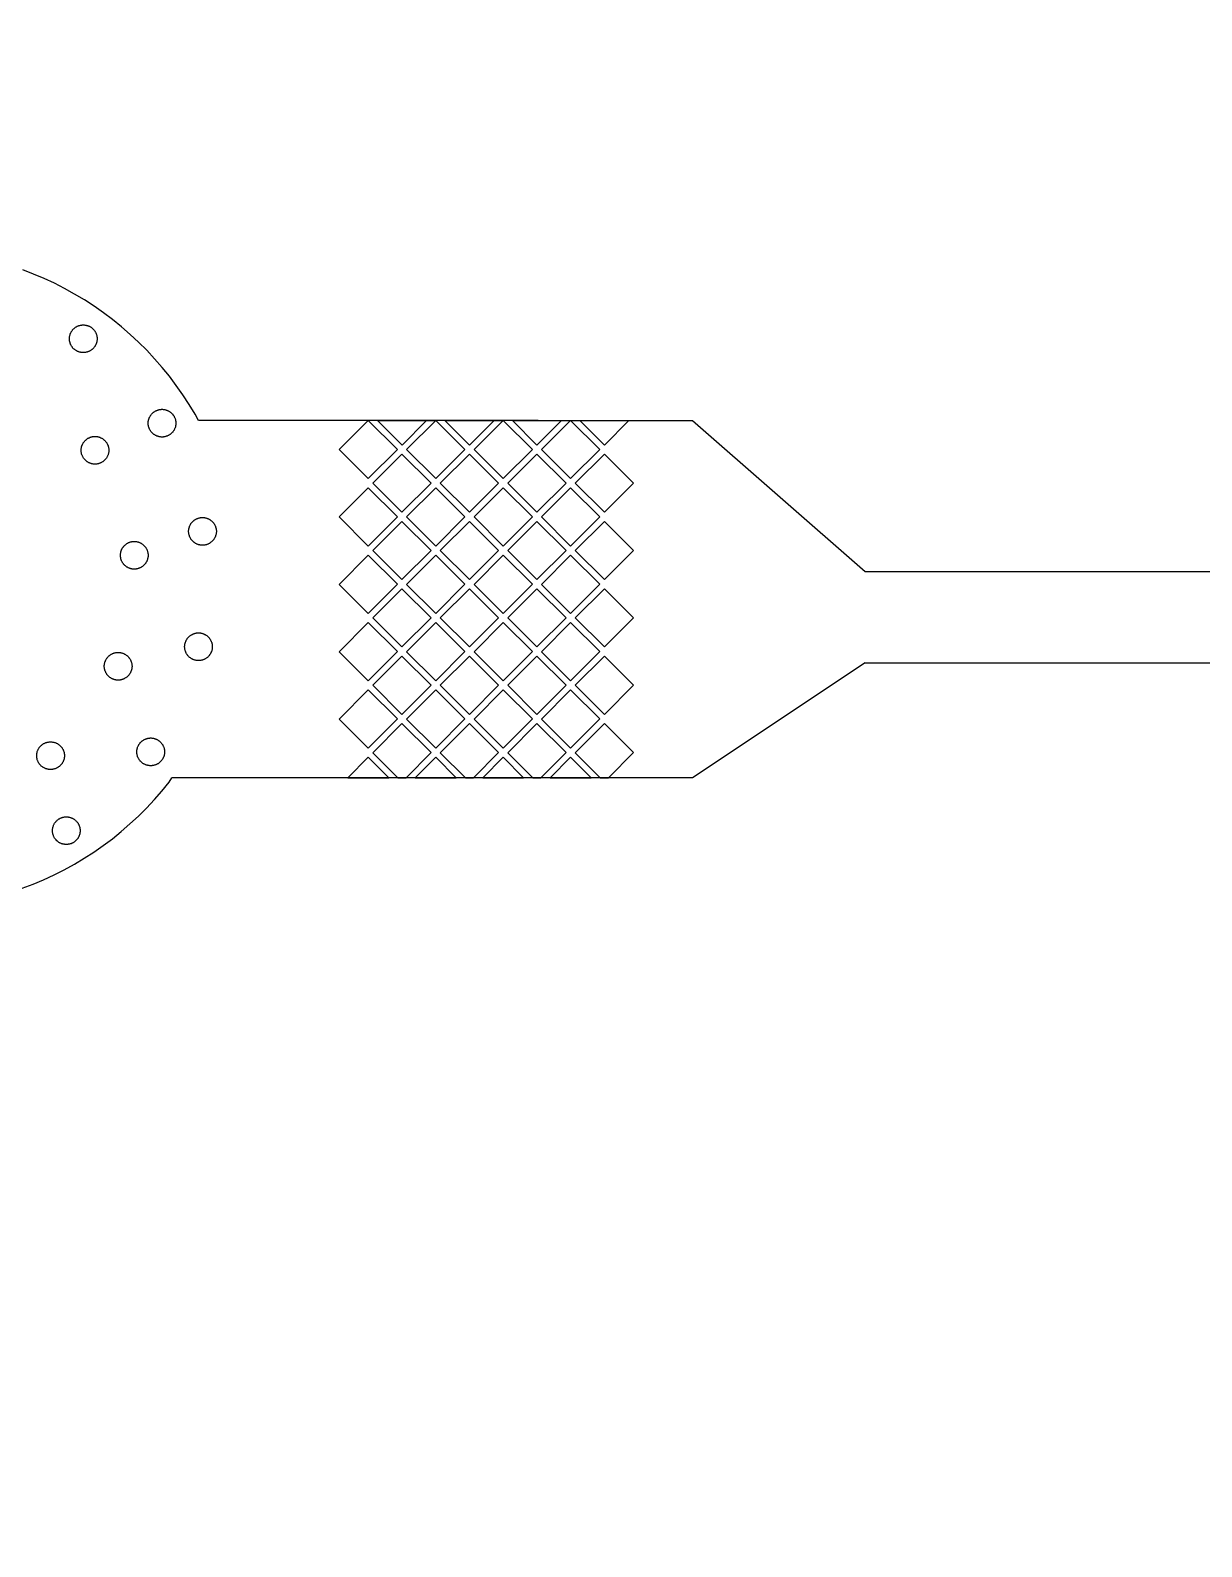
# Model space of a CAD drawing. Extents: x 1225654 to 1325654, y 924838 to 1022543.
# Drawn here: x 1268930 to 1271489, y 951751 to 955062 of the extents above; entities that cross this region are included whole.
import ezdxf

# ---------------------------------------------------------------- set-up
doc = ezdxf.new("R2010")
doc.units = 13

msp = doc.modelspace()

# ---------------------------------------------------------------- linework, layer by layer
for p, q in [((1270039.7, 954210), (1269297.7, 954210)), ((1269688.7, 954210), (1269796.1, 954210)), ((1269796.1, 954210), (1269816.1, 954210)), ((1269836.1, 954210), (1269943.4, 954210)), ((1269943.4, 954210), (1269963.4, 954210)), ((1269983.4, 954210), (1270090.8, 954210)), ((1270039.7, 954210), (1270377.2, 954210)), ((1270090.8, 954210), (1270110.8, 954210)), ((1270130.8, 954210), (1270238.2, 954210)), ((1270377.2, 954210), (1270754.3, 953880.4)), ((1270754.3, 953880.4), (1270990.4, 953880.4)), ((1270990.4, 953880.4), (1274440.3, 953880.4)), ((1270754.3, 953680.4), (1270377.2, 953429.8)), ((1270754.3, 953680.4), (1270990.4, 953680.4)), ((1270990.4, 953680.4), (1274420.3, 953680.4)), ((1270377.2, 953429.8), (1269239.6, 953429.8)), ((1269624, 953429.8), (1269713.3, 953429.8)), ((1269733.5, 953429.8), (1269751.1, 953429.8)), ((1269771.4, 953429.8), (1269860.7, 953429.8)), ((1269880.9, 953429.8), (1269898.5, 953429.8)), ((1269918.8, 953429.8), (1270008.1, 953429.8)), ((1270028.2, 953429.8), (1270045.9, 953429.8)), ((1270066.2, 953429.8), (1270155.5, 953429.8)), ((1270175.6, 953429.8), (1270193.3, 953429.8))]:
    msp.add_line(p, q)
msp.add_lwpolyline([(1260678.3, 924838.4), (1290630.1, 924838.4, 6.524121)], format="xyb", close=True)
msp.add_lwpolyline([(1260678.3, 924838.4), (1290630.1, 924838.4, 6.524121)], format="xyb", close=True)
for points in [[(1269297.7, 954210), (1269290.1, 954223.5), (1269277.1, 954244.9), (1269263.6, 954266.1), (1269249.2, 954286.5), (1269234.1, 954306.6), (1269218.1, 954325.9), (1269201.7, 954344.8), (1269184.6, 954363.3), (1269166.9, 954380.8), (1269148.6, 954397.9), (1269129.7, 954414.3), (1269110.1, 954430.1), (1269090.1, 954445.2), (1269069.7, 954459.6), (1269048.7, 954473.1), (1269027.1, 954485.9), (1269005.3, 954498), (1268982.8, 954509.5), (1268960.3, 954520.1), (1268937.1, 954529.7), (1268913.7, 954538.8)], [(1269688.7, 954210), (1269742.4, 954156.4), (1269796.1, 954210)], [(1269836.1, 954210), (1269889.8, 954156.4), (1269943.4, 954210)], [(1269983.4, 954210), (1270037.2, 954156.4), (1270090.8, 954210)], [(1270130.8, 954210), (1270184.6, 954156.4), (1270238.2, 954210)], [(1269751.1, 953429.8), (1269806, 953484.7), (1269742.3, 953548.1), (1269678.6, 953484.5), (1269733.5, 953429.8)], [(1269898.5, 953429.8), (1269953.4, 953484.7), (1269889.7, 953548.1), (1269826, 953484.5), (1269880.9, 953429.8)], [(1270045.9, 953429.8), (1270100.8, 953484.7), (1270037.1, 953548.1), (1269973.4, 953484.5), (1270028.2, 953429.8)], [(1270193.3, 953429.8), (1270248.2, 953484.7), (1270184.5, 953548.1), (1270120.8, 953484.5), (1270175.6, 953429.8)], [(1269624, 953429.8), (1269668.7, 953474.5), (1269713.3, 953429.8)], [(1269771.4, 953429.8), (1269816.1, 953474.5), (1269860.7, 953429.8)], [(1269918.8, 953429.8), (1269963.4, 953474.5), (1270008.1, 953429.8)], [(1270066.2, 953429.8), (1270110.8, 953474.5), (1270155.5, 953429.8)], [(1268912.8, 953188.3), (1268936.2, 953197.3), (1268959.4, 953206.9), (1268982.1, 953217.5), (1269004.4, 953228.8), (1269026.5, 953241), (1269047.8, 953253.8), (1269069, 953267.5), (1269089.4, 953281.7), (1269109.5, 953296.7), (1269129, 953312.5), (1269148, 953328.9), (1269166.4, 953346.1), (1269184, 953363.6), (1269201.3, 953382), (1269217.7, 953400.7), (1269233.4, 953420.3), (1269239.6, 953429.8)]]:
    msp.add_lwpolyline(points)
for points in [[(1269076.2, 954388.5), (1269076.2, 954387.3), (1269076.2, 954386.2), (1269076.2, 954385.3), (1269075.9, 954384.2), (1269075.7, 954383), (1269075.5, 954382.1), (1269075.3, 954381), (1269075, 954380.1), (1269074.8, 954379), (1269074.3, 954378.1), (1269073.9, 954377), (1269073.7, 954376.1), (1269073.3, 954375.2), (1269072.8, 954374.3), (1269072.1, 954373.4), (1269071.7, 954372.5), (1269071, 954371.6), (1269070.6, 954370.7), (1269069.9, 954369.8), (1269069.2, 954368.9), (1269068.5, 954368.2), (1269067.8, 954367.3), (1269067, 954366.6), (1269066.3, 954366), (1269065.4, 954365.3), (1269064.7, 954364.6), (1269063.8, 954364), (1269062.9, 954363.3), (1269062, 954362.8), (1269061.1, 954362.1), (1269060.2, 954361.7), (1269059.3, 954361.2), (1269058.4, 954360.8), (1269057.3, 954360.4), (1269056.3, 954359.9), (1269055.3, 954359.7), (1269054.3, 954359.4), (1269053.2, 954359), (1269052.3, 954358.8), (1269051.2, 954358.5), (1269050.3, 954358.5), (1269049.2, 954358.3), (1269048.1, 954358.3), (1269047.1, 954358.1), (1269046, 954358.1), (1269044.9, 954358.1), (1269043.8, 954358.3), (1269042.9, 954358.3), (1269041.8, 954358.5), (1269040.9, 954358.5), (1269039.7, 954358.8), (1269038.6, 954359), (1269037.7, 954359.4), (1269036.6, 954359.7), (1269035.7, 954359.9), (1269034.6, 954360.4), (1269033.7, 954360.8), (1269032.7, 954361.2), (1269031.8, 954361.7), (1269031, 954362.1), (1269030.1, 954362.8), (1269029.1, 954363.3), (1269028.2, 954364), (1269027.4, 954364.6), (1269026.5, 954365.3), (1269025.8, 954366), (1269024.9, 954366.6), (1269024.2, 954367.3), (1269023.5, 954368.2), (1269022.8, 954368.9), (1269022.2, 954369.8), (1269021.5, 954370.7), (1269020.8, 954371.6), (1269020.4, 954372.5), (1269019.7, 954373.4), (1269019.2, 954374.3), (1269018.8, 954375.2), (1269018.3, 954376.1), (1269017.9, 954377), (1269017.6, 954378.1), (1269017.2, 954379), (1269017, 954380.1), (1269016.6, 954381), (1269016.3, 954382.1), (1269016.1, 954383), (1269016.1, 954384.2), (1269015.9, 954385.3), (1269015.9, 954386.2), (1269015.9, 954387.3), (1269015.6, 954388.5), (1269015.9, 954389.3), (1269015.9, 954390.5), (1269015.9, 954391.6), (1269016.1, 954392.5), (1269016.1, 954393.6), (1269016.3, 954394.8), (1269016.6, 954395.7), (1269017, 954396.8), (1269017.2, 954397.7), (1269017.6, 954398.8), (1269017.9, 954399.7), (1269018.3, 954400.6), (1269018.8, 954401.7), (1269019.2, 954402.6), (1269019.7, 954403.5), (1269020.4, 954404.4), (1269020.8, 954405.3), (1269021.5, 954406.2), (1269022.2, 954407.1), (1269022.8, 954407.8), (1269023.5, 954408.7), (1269024.2, 954409.4), (1269024.9, 954410.1), (1269025.8, 954410.9), (1269026.5, 954411.6), (1269027.4, 954412.3), (1269028.2, 954413), (1269029.1, 954413.4), (1269030.1, 954414.1), (1269031, 954414.5), (1269031.8, 954415), (1269032.7, 954415.7), (1269033.7, 954416.1), (1269034.6, 954416.4), (1269035.7, 954416.8), (1269036.6, 954417.3), (1269037.7, 954417.5), (1269038.6, 954417.7), (1269039.7, 954417.9), (1269040.9, 954418.1), (1269041.8, 954418.4), (1269042.9, 954418.4), (1269043.8, 954418.6), (1269044.9, 954418.6), (1269046, 954418.6), (1269047.1, 954418.6), (1269048.1, 954418.6), (1269049.2, 954418.4), (1269050.3, 954418.4), (1269051.2, 954418.1), (1269052.3, 954417.9), (1269053.2, 954417.7), (1269054.3, 954417.5), (1269055.3, 954417.3), (1269056.3, 954416.8), (1269057.3, 954416.4), (1269058.4, 954416.1), (1269059.3, 954415.7), (1269060.2, 954415), (1269061.1, 954414.5), (1269062, 954414.1), (1269062.9, 954413.4), (1269063.8, 954413), (1269064.7, 954412.3), (1269065.4, 954411.6), (1269066.3, 954410.9), (1269067, 954410.1), (1269067.8, 954409.4), (1269068.5, 954408.7), (1269069.2, 954407.8), (1269069.9, 954407.1), (1269070.6, 954406.2), (1269071, 954405.3), (1269071.7, 954404.4), (1269072.1, 954403.5), (1269072.8, 954402.6), (1269073.3, 954401.7), (1269073.7, 954400.6), (1269073.9, 954399.7), (1269074.3, 954398.8), (1269074.8, 954397.7), (1269075, 954396.8), (1269075.3, 954395.7), (1269075.5, 954394.8), (1269075.7, 954393.6), (1269075.9, 954392.5), (1269076.2, 954391.6), (1269076.2, 954390.5), (1269076.2, 954389.3), (1269076.2, 954388.5), (1269076.2, 954388.5)], [(1269248.3, 954203.9), (1269248.3, 954203.1), (1269248.3, 954201.9), (1269248.1, 954200.8), (1269248.1, 954199.9), (1269247.8, 954198.8), (1269247.6, 954197.6), (1269247.4, 954196.7), (1269247.2, 954195.6), (1269246.7, 954194.7), (1269246.5, 954193.6), (1269246, 954192.7), (1269245.6, 954191.8), (1269245.2, 954190.7), (1269244.7, 954189.8), (1269244.2, 954188.9), (1269243.8, 954188), (1269243.1, 954187.1), (1269242.4, 954186.2), (1269241.8, 954185.5), (1269241.3, 954184.6), (1269240.4, 954183.7), (1269239.7, 954183), (1269239, 954182.3), (1269238.2, 954181.5), (1269237.5, 954180.8), (1269236.6, 954180.1), (1269235.9, 954179.6), (1269235, 954179), (1269234.1, 954178.3), (1269233.2, 954177.9), (1269232.3, 954177.4), (1269231.2, 954177), (1269230.3, 954176.5), (1269229.4, 954176), (1269228.5, 954175.6), (1269227.4, 954175.4), (1269226.5, 954174.9), (1269225.3, 954174.7), (1269224.2, 954174.5), (1269223.3, 954174.3), (1269222.2, 954174), (1269221.3, 954174), (1269220.2, 954173.8), (1269219, 954173.8), (1269218.1, 954173.8), (1269217, 954173.8), (1269215.9, 954173.8), (1269214.8, 954174), (1269213.8, 954174), (1269212.8, 954174.3), (1269211.8, 954174.5), (1269210.7, 954174.7), (1269209.8, 954174.9), (1269208.7, 954175.4), (1269207.8, 954175.6), (1269206.6, 954176), (1269205.8, 954176.5), (1269204.9, 954177), (1269203.7, 954177.4), (1269202.8, 954177.9), (1269202, 954178.3), (1269201, 954179), (1269200.4, 954179.6), (1269199.4, 954180.1), (1269198.6, 954180.8), (1269197.9, 954181.5), (1269197, 954182.3), (1269196.3, 954183), (1269195.6, 954183.7), (1269195, 954184.6), (1269194.3, 954185.5), (1269193.6, 954186.2), (1269192.9, 954187.1), (1269192.5, 954188), (1269191.8, 954188.9), (1269191.4, 954189.8), (1269190.9, 954190.7), (1269190.5, 954191.8), (1269190, 954192.7), (1269189.6, 954193.6), (1269189.3, 954194.7), (1269188.9, 954195.6), (1269188.6, 954196.7), (1269188.5, 954197.6), (1269188.2, 954198.8), (1269188, 954199.9), (1269188, 954200.8), (1269187.8, 954201.9), (1269187.8, 954203.1), (1269187.8, 954203.9), (1269187.8, 954205.1), (1269187.8, 954206.2), (1269188, 954207.1), (1269188, 954208.2), (1269188.2, 954209.4), (1269188.5, 954210.3), (1269188.6, 954211.4), (1269188.9, 954212.3), (1269189.3, 954213.4), (1269189.6, 954214.3), (1269190, 954215.4), (1269190.5, 954216.3), (1269190.9, 954217.2), (1269191.4, 954218.1), (1269191.8, 954219.2), (1269192.5, 954220.2), (1269192.9, 954220.8), (1269193.6, 954221.7), (1269194.3, 954222.6), (1269195, 954223.5), (1269195.6, 954224.2), (1269196.3, 954225.1), (1269197, 954225.8), (1269197.9, 954226.4), (1269198.6, 954227.1), (1269199.4, 954227.8), (1269200.4, 954228.4), (1269201, 954229.1), (1269202, 954229.6), (1269202.8, 954230.3), (1269203.7, 954230.7), (1269204.9, 954231.2), (1269205.8, 954231.6), (1269206.6, 954232), (1269207.8, 954232.5), (1269208.7, 954232.7), (1269209.8, 954233.2), (1269210.7, 954233.4), (1269211.8, 954233.6), (1269212.8, 954233.9), (1269213.8, 954233.9), (1269214.8, 954234.1), (1269215.9, 954234.1), (1269217, 954234.3), (1269218.1, 954234.3), (1269219, 954234.3), (1269220.2, 954234.1), (1269221.3, 954234.1), (1269222.2, 954233.9), (1269223.3, 954233.9), (1269224.2, 954233.6), (1269225.3, 954233.4), (1269226.5, 954233.2), (1269227.4, 954232.7), (1269228.5, 954232.5), (1269229.4, 954232), (1269230.3, 954231.6), (1269231.2, 954231.2), (1269232.3, 954230.7), (1269233.2, 954230.3), (1269234.1, 954229.6), (1269235, 954229.1), (1269235.9, 954228.4), (1269236.6, 954227.8), (1269237.5, 954227.1), (1269238.2, 954226.4), (1269239, 954225.8), (1269239.7, 954225.1), (1269240.4, 954224.2), (1269241.3, 954223.5), (1269241.8, 954222.6), (1269242.4, 954221.7), (1269243.1, 954220.8), (1269243.8, 954220.2), (1269244.2, 954219.2), (1269244.7, 954218.1), (1269245.2, 954217.2), (1269245.6, 954216.3), (1269246, 954215.4), (1269246.5, 954214.3), (1269246.7, 954213.4), (1269247.2, 954212.3), (1269247.4, 954211.4), (1269247.6, 954210.3), (1269247.8, 954209.4), (1269248.1, 954208.2), (1269248.1, 954207.1), (1269248.3, 954206.2), (1269248.3, 954205.1), (1269248.3, 954203.9), (1269248.3, 954203.9)], [(1269668.7, 954082.9), (1269732.4, 954146.6), (1269668.7, 954210), (1269605, 954146.3), (1269668.7, 954082.9), (1269668.7, 954082.9)], [(1269816.1, 954082.9), (1269879.8, 954146.6), (1269816.1, 954210), (1269752.4, 954146.3), (1269816.1, 954082.9), (1269816.1, 954082.9)], [(1269963.4, 954082.9), (1270027.2, 954146.6), (1269963.4, 954210), (1269899.8, 954146.3), (1269963.4, 954082.9), (1269963.4, 954082.9)], [(1270110.8, 954082.9), (1270174.6, 954146.6), (1270110.8, 954210), (1270047.2, 954146.3), (1270110.8, 954082.9), (1270110.8, 954082.9)], [(1269101.8, 954145), (1269101.8, 954143.9), (1269101.8, 954142.7), (1269101.6, 954141.9), (1269101.6, 954140.7), (1269101.4, 954139.6), (1269101.1, 954138.7), (1269100.9, 954137.6), (1269100.7, 954136.7), (1269100.2, 954135.5), (1269100, 954134.7), (1269099.5, 954133.5), (1269099.1, 954132.6), (1269098.7, 954131.8), (1269098.2, 954130.6), (1269097.8, 954129.7), (1269097.1, 954128.8), (1269096.6, 954127.9), (1269095.9, 954127.2), (1269095.3, 954126.3), (1269094.6, 954125.4), (1269093.9, 954124.8), (1269093.3, 954123.9), (1269092.6, 954123.2), (1269091.7, 954122.5), (1269091, 954121.8), (1269090.1, 954121.2), (1269089.2, 954120.5), (1269088.5, 954119.8), (1269087.7, 954119.3), (1269086.7, 954118.7), (1269085.8, 954118.2), (1269084.7, 954117.7), (1269083.8, 954117.3), (1269082.9, 954116.9), (1269081.8, 954116.4), (1269080.9, 954116.2), (1269080, 954115.7), (1269078.9, 954115.5), (1269077.8, 954115.3), (1269076.9, 954115.1), (1269075.7, 954114.8), (1269074.8, 954114.8), (1269073.7, 954114.8), (1269072.6, 954114.6), (1269071.4, 954114.6), (1269070.6, 954114.6), (1269069.4, 954114.8), (1269068.3, 954114.8), (1269067.4, 954114.8), (1269066.3, 954115.1), (1269065.4, 954115.3), (1269064.2, 954115.5), (1269063.1, 954115.7), (1269062.2, 954116.2), (1269061.3, 954116.4), (1269060.2, 954116.9), (1269059.3, 954117.3), (1269058.4, 954117.7), (1269057.3, 954118.2), (1269056.3, 954118.7), (1269055.5, 954119.3), (1269054.6, 954119.8), (1269053.7, 954120.5), (1269053, 954121.2), (1269052.1, 954121.8), (1269051.4, 954122.5), (1269050.5, 954123.2), (1269049.8, 954123.9), (1269049.2, 954124.8), (1269048.5, 954125.4), (1269047.8, 954126.3), (1269047.1, 954127.2), (1269046.5, 954127.9), (1269045.8, 954128.8), (1269045.4, 954129.7), (1269044.9, 954130.6), (1269044.5, 954131.8), (1269044, 954132.6), (1269043.5, 954133.5), (1269043.1, 954134.7), (1269042.9, 954135.5), (1269042.4, 954136.7), (1269042.2, 954137.6), (1269042, 954138.7), (1269041.8, 954139.6), (1269041.5, 954140.7), (1269041.5, 954141.9), (1269041.3, 954142.7), (1269041.3, 954143.9), (1269041.3, 954145), (1269041.3, 954145.9), (1269041.3, 954147), (1269041.5, 954148.2), (1269041.5, 954149.1), (1269041.8, 954150.2), (1269042, 954151.3), (1269042.2, 954152.2), (1269042.4, 954153.4), (1269042.9, 954154.2), (1269043.1, 954155.4), (1269043.5, 954156.3), (1269044, 954157.1), (1269044.5, 954158.3), (1269044.9, 954159.2), (1269045.4, 954160.1), (1269045.8, 954161), (1269046.5, 954161.9), (1269047.1, 954162.8), (1269047.8, 954163.5), (1269048.5, 954164.3), (1269049.2, 954165.2), (1269049.8, 954165.9), (1269050.5, 954166.6), (1269051.4, 954167.3), (1269052.1, 954168.2), (1269053, 954168.6), (1269053.7, 954169.3), (1269054.6, 954170), (1269055.5, 954170.7), (1269056.3, 954171.1), (1269057.3, 954171.5), (1269058.4, 954172), (1269059.3, 954172.4), (1269060.2, 954172.9), (1269061.3, 954173.4), (1269062.2, 954173.6), (1269063.1, 954174), (1269064.2, 954174.3), (1269065.4, 954174.5), (1269066.3, 954174.7), (1269067.4, 954174.9), (1269068.3, 954174.9), (1269069.4, 954175.1), (1269070.6, 954175.1), (1269071.4, 954175.1), (1269072.6, 954175.1), (1269073.7, 954175.1), (1269074.8, 954174.9), (1269075.7, 954174.9), (1269076.9, 954174.7), (1269077.8, 954174.5), (1269078.9, 954174.3), (1269080, 954174), (1269080.9, 954173.6), (1269081.8, 954173.4), (1269082.9, 954172.9), (1269083.8, 954172.4), (1269084.7, 954172), (1269085.8, 954171.5), (1269086.7, 954171.1), (1269087.7, 954170.7), (1269088.5, 954170), (1269089.2, 954169.3), (1269090.1, 954168.6), (1269091, 954168.2), (1269091.7, 954167.3), (1269092.6, 954166.6), (1269093.3, 954165.9), (1269093.9, 954165.2), (1269094.6, 954164.3), (1269095.3, 954163.5), (1269095.9, 954162.8), (1269096.6, 954161.9), (1269097.1, 954161), (1269097.8, 954160.1), (1269098.2, 954159.2), (1269098.7, 954158.3), (1269099.1, 954157.1), (1269099.5, 954156.3), (1269100, 954155.4), (1269100.2, 954154.2), (1269100.7, 954153.4), (1269100.9, 954152.2), (1269101.1, 954151.3), (1269101.4, 954150.2), (1269101.6, 954149.1), (1269101.6, 954148.2), (1269101.8, 954147), (1269101.8, 954145.9), (1269101.8, 954145), (1269101.8, 954145)], [(1269742.3, 954009.5), (1269806, 954073.1), (1269742.3, 954136.6), (1269678.6, 954072.9), (1269742.3, 954009.5), (1269742.3, 954009.5)], [(1269889.7, 954009.5), (1269953.4, 954073.1), (1269889.7, 954136.6), (1269826, 954072.9), (1269889.7, 954009.5), (1269889.7, 954009.5)], [(1270037.1, 954009.5), (1270100.8, 954073.1), (1270037.1, 954136.6), (1269973.4, 954072.9), (1270037.1, 954009.5), (1270037.1, 954009.5)], [(1270184.5, 954009.5), (1270248.2, 954073.1), (1270184.5, 954136.6), (1270120.8, 954072.9), (1270184.5, 954009.5), (1270184.5, 954009.5)], [(1269668.7, 953935.8), (1269732.4, 953999.5), (1269668.7, 954062.9), (1269605, 953999.2), (1269668.7, 953935.8), (1269668.7, 953935.8)], [(1269816.1, 953935.8), (1269879.8, 953999.5), (1269816.1, 954062.9), (1269752.4, 953999.2), (1269816.1, 953935.8), (1269816.1, 953935.8)], [(1269963.4, 953935.8), (1270027.2, 953999.5), (1269963.4, 954062.9), (1269899.8, 953999.2), (1269963.4, 953935.8), (1269963.4, 953935.8)], [(1270110.8, 953935.8), (1270174.6, 953999.5), (1270110.8, 954062.9), (1270047.2, 953999.2), (1270110.8, 953935.8), (1270110.8, 953935.8)], [(1269336.7, 953967.9), (1269336.7, 953966.8), (1269336.7, 953965.7), (1269336.5, 953964.8), (1269336.5, 953963.7), (1269336.3, 953962.5), (1269336, 953961.6), (1269335.8, 953960.5), (1269335.6, 953959.6), (1269335.1, 953958.5), (1269334.9, 953957.6), (1269334.5, 953956.5), (1269334, 953955.6), (1269333.6, 953954.6), (1269333.1, 953953.7), (1269332.7, 953952.6), (1269332, 953951.7), (1269331.5, 953950.8), (1269330.9, 953950.1), (1269330.2, 953949.3), (1269329.5, 953948.4), (1269328.8, 953947.7), (1269328.1, 953946.8), (1269327.5, 953946.1), (1269326.6, 953945.4), (1269325.9, 953944.8), (1269325, 953944.1), (1269324.1, 953943.4), (1269323.5, 953942.7), (1269322.5, 953942.3), (1269321.6, 953941.6), (1269320.7, 953941.2), (1269319.6, 953940.7), (1269318.7, 953940.2), (1269317.8, 953939.8), (1269316.7, 953939.3), (1269315.8, 953939.1), (1269314.9, 953938.7), (1269313.7, 953938.5), (1269312.7, 953938.2), (1269311.7, 953938), (1269310.6, 953938), (1269309.7, 953937.8), (1269308.6, 953937.8), (1269307.5, 953937.6), (1269306.4, 953937.6), (1269305.5, 953937.6), (1269304.3, 953937.8), (1269303.2, 953937.8), (1269302.3, 953938), (1269301.2, 953938), (1269300.3, 953938.2), (1269299.2, 953938.5), (1269298, 953938.7), (1269297.1, 953939.1), (1269296, 953939.3), (1269295.1, 953939.8), (1269294.2, 953940.2), (1269293.3, 953940.7), (1269292.1, 953941.2), (1269291.3, 953941.6), (1269290.4, 953942.3), (1269289.5, 953942.7), (1269288.5, 953943.4), (1269287.9, 953944.1), (1269287, 953944.8), (1269286.3, 953945.4), (1269285.4, 953946.1), (1269284.8, 953946.8), (1269284.1, 953947.7), (1269283.4, 953948.4), (1269282.7, 953949.3), (1269282, 953950.1), (1269281.3, 953950.8), (1269280.7, 953951.7), (1269280.3, 953952.6), (1269279.8, 953953.7), (1269279.3, 953954.6), (1269278.9, 953955.6), (1269278.4, 953956.5), (1269278, 953957.6), (1269277.8, 953958.5), (1269277.3, 953959.6), (1269277.1, 953960.5), (1269276.9, 953961.6), (1269276.7, 953962.5), (1269276.4, 953963.7), (1269276.4, 953964.8), (1269276.2, 953965.7), (1269276.2, 953966.8), (1269276.2, 953967.9), (1269276.2, 953968.8), (1269276.2, 953970), (1269276.4, 953971.1), (1269276.4, 953972), (1269276.7, 953973.1), (1269276.9, 953974.2), (1269277.1, 953975.1), (1269277.3, 953976.2), (1269277.8, 953977.2), (1269278, 953978.3), (1269278.4, 953979.2), (1269278.9, 953980.1), (1269279.3, 953981.2), (1269279.8, 953982.1), (1269280.3, 953983), (1269280.7, 953983.9), (1269281.3, 953984.8), (1269282, 953985.7), (1269282.7, 953986.4), (1269283.4, 953987.3), (1269284.1, 953988.2), (1269284.8, 953988.9), (1269285.4, 953989.5), (1269286.3, 953990.4), (1269287, 953991.1), (1269287.9, 953991.8), (1269288.5, 953992.2), (1269289.5, 953992.9), (1269290.4, 953993.6), (1269291.3, 953994), (1269292.1, 953994.5), (1269293.3, 953994.9), (1269294.2, 953995.4), (1269295.1, 953995.8), (1269296, 953996.2), (1269297.1, 953996.5), (1269298, 953996.9), (1269299.2, 953997.2), (1269300.3, 953997.4), (1269301.2, 953997.6), (1269302.3, 953997.8), (1269303.2, 953997.8), (1269304.3, 953998.1), (1269305.5, 953998.1), (1269306.4, 953998.1), (1269307.5, 953998.1), (1269308.6, 953998.1), (1269309.7, 953997.8), (1269310.6, 953997.8), (1269311.7, 953997.6), (1269312.7, 953997.4), (1269313.7, 953997.2), (1269314.9, 953996.9), (1269315.8, 953996.5), (1269316.7, 953996.2), (1269317.8, 953995.8), (1269318.7, 953995.4), (1269319.6, 953994.9), (1269320.7, 953994.5), (1269321.6, 953994), (1269322.5, 953993.6), (1269323.5, 953992.9), (1269324.1, 953992.2), (1269325, 953991.8), (1269325.9, 953991.1), (1269326.6, 953990.4), (1269327.5, 953989.5), (1269328.1, 953988.9), (1269328.8, 953988.2), (1269329.5, 953987.3), (1269330.2, 953986.4), (1269330.9, 953985.7), (1269331.5, 953984.8), (1269332, 953983.9), (1269332.7, 953983), (1269333.1, 953982.1), (1269333.6, 953981.2), (1269334, 953980.1), (1269334.5, 953979.2), (1269334.9, 953978.3), (1269335.1, 953977.2), (1269335.6, 953976.2), (1269335.8, 953975.1), (1269336, 953974.2), (1269336.3, 953973.1), (1269336.5, 953972), (1269336.5, 953971.1), (1269336.7, 953970), (1269336.7, 953968.8), (1269336.7, 953967.9), (1269336.7, 953967.9)], [(1269742.3, 953862.4), (1269806, 953926), (1269742.3, 953989.5), (1269678.6, 953925.8), (1269742.3, 953862.4), (1269742.3, 953862.4)], [(1269889.7, 953862.4), (1269953.4, 953926), (1269889.7, 953989.5), (1269826, 953925.8), (1269889.7, 953862.4), (1269889.7, 953862.4)], [(1270037.1, 953862.4), (1270100.8, 953926), (1270037.1, 953989.5), (1269973.4, 953925.8), (1270037.1, 953862.4), (1270037.1, 953862.4)], [(1270184.5, 953862.4), (1270248.2, 953926), (1270184.5, 953989.5), (1270120.8, 953925.8), (1270184.5, 953862.4), (1270184.5, 953862.4)], [(1269187.6, 953915.5), (1269187.6, 953914.6), (1269187.6, 953913.5), (1269187.6, 953912.4), (1269187.3, 953911.4), (1269187.1, 953910.4), (1269186.9, 953909.2), (1269186.6, 953908.3), (1269186.4, 953907.2), (1269186.2, 953906.3), (1269185.7, 953905.2), (1269185.5, 953904.2), (1269185, 953903.3), (1269184.6, 953902.2), (1269184.2, 953901.3), (1269183.5, 953900.4), (1269183, 953899.6), (1269182.4, 953898.6), (1269181.9, 953897.7), (1269181.3, 953897), (1269180.6, 953896.2), (1269179.9, 953895.3), (1269179.2, 953894.6), (1269178.3, 953893.9), (1269177.7, 953893.2), (1269176.8, 953892.3), (1269176.1, 953891.9), (1269175.2, 953891.2), (1269174.2, 953890.5), (1269173.4, 953889.8), (1269172.5, 953889.4), (1269171.6, 953889), (1269170.6, 953888.5), (1269169.8, 953888.1), (1269168.6, 953887.6), (1269167.7, 953887.1), (1269166.6, 953886.9), (1269165.7, 953886.5), (1269164.6, 953886.2), (1269163.7, 953886), (1269162.6, 953885.8), (1269161.7, 953885.5), (1269160.5, 953885.5), (1269159.4, 953885.4), (1269158.5, 953885.4), (1269157.4, 953885.4), (1269156.3, 953885.4), (1269155.4, 953885.4), (1269154.2, 953885.5), (1269153.1, 953885.5), (1269152.2, 953885.8), (1269151.1, 953886), (1269150, 953886.2), (1269149.1, 953886.5), (1269148, 953886.9), (1269147, 953887.1), (1269146.1, 953887.6), (1269145, 953888.1), (1269144.1, 953888.5), (1269143.2, 953889), (1269142.3, 953889.4), (1269141.4, 953889.8), (1269140.5, 953890.5), (1269139.6, 953891.2), (1269138.7, 953891.9), (1269138.1, 953892.3), (1269137.1, 953893.2), (1269136.5, 953893.9), (1269135.5, 953894.6), (1269134.9, 953895.3), (1269134.2, 953896.2), (1269133.5, 953897), (1269132.9, 953897.7), (1269132.4, 953898.6), (1269131.7, 953899.6), (1269131.3, 953900.4), (1269130.6, 953901.3), (1269130.2, 953902.2), (1269129.7, 953903.3), (1269129.3, 953904.2), (1269129, 953905.2), (1269128.6, 953906.3), (1269128.3, 953907.2), (1269128.1, 953908.3), (1269127.7, 953909.2), (1269127.7, 953910.4), (1269127.5, 953911.4), (1269127.3, 953912.4), (1269127.3, 953913.5), (1269127.3, 953914.6), (1269127.3, 953915.5), (1269127.3, 953916.6), (1269127.3, 953917.7), (1269127.3, 953918.6), (1269127.5, 953919.8), (1269127.7, 953920.9), (1269127.7, 953921.8), (1269128.1, 953922.9), (1269128.3, 953923.8), (1269128.6, 953924.9), (1269129, 953925.8), (1269129.3, 953927), (1269129.7, 953927.9), (1269130.2, 953928.8), (1269130.6, 953929.9), (1269131.3, 953930.8), (1269131.7, 953931.7), (1269132.4, 953932.6), (1269132.9, 953933.3), (1269133.5, 953934.2), (1269134.2, 953935.1), (1269134.9, 953935.7), (1269135.5, 953936.6), (1269136.5, 953937.3), (1269137.1, 953938), (1269138.1, 953938.7), (1269138.7, 953939.3), (1269139.6, 953940), (1269140.5, 953940.7), (1269141.4, 953941.2), (1269142.3, 953941.8), (1269143.2, 953942.3), (1269144.1, 953942.7), (1269145, 953943.2), (1269146.1, 953943.6), (1269147, 953944.1), (1269148, 953944.3), (1269149.1, 953944.8), (1269150, 953945), (1269151.1, 953945.2), (1269152.2, 953945.4), (1269153.1, 953945.7), (1269154.2, 953945.7), (1269155.4, 953945.7), (1269156.3, 953945.9), (1269157.4, 953945.9), (1269158.5, 953945.9), (1269159.4, 953945.7), (1269160.5, 953945.7), (1269161.7, 953945.7), (1269162.6, 953945.4), (1269163.7, 953945.2), (1269164.6, 953945), (1269165.7, 953944.8), (1269166.6, 953944.3), (1269167.7, 953944.1), (1269168.6, 953943.6), (1269169.8, 953943.2), (1269170.6, 953942.7), (1269171.6, 953942.3), (1269172.5, 953941.8), (1269173.4, 953941.2), (1269174.2, 953940.7), (1269175.2, 953940), (1269176.1, 953939.3), (1269176.8, 953938.7), (1269177.7, 953938), (1269178.3, 953937.3), (1269179.2, 953936.6), (1269179.9, 953935.7), (1269180.6, 953935.1), (1269181.3, 953934.2), (1269181.9, 953933.3), (1269182.4, 953932.6), (1269183, 953931.7), (1269183.5, 953930.8), (1269184.2, 953929.9), (1269184.6, 953928.8), (1269185, 953927.9), (1269185.5, 953927), (1269185.7, 953925.8), (1269186.2, 953924.9), (1269186.4, 953923.8), (1269186.6, 953922.9), (1269186.9, 953921.8), (1269187.1, 953920.9), (1269187.3, 953919.8), (1269187.6, 953918.6), (1269187.6, 953917.7), (1269187.6, 953916.6), (1269187.6, 953915.5), (1269187.6, 953915.5)], [(1269668.7, 953788.7), (1269732.4, 953852.4), (1269668.7, 953915.8), (1269605, 953852.1), (1269668.7, 953788.7), (1269668.7, 953788.7)], [(1269816.1, 953788.7), (1269879.8, 953852.4), (1269816.1, 953915.8), (1269752.4, 953852.1), (1269816.1, 953788.7), (1269816.1, 953788.7)], [(1269963.4, 953788.7), (1270027.2, 953852.4), (1269963.4, 953915.8), (1269899.8, 953852.1), (1269963.4, 953788.7), (1269963.4, 953788.7)], [(1270110.8, 953788.7), (1270174.6, 953852.4), (1270110.8, 953915.8), (1270047.2, 953852.1), (1270110.8, 953788.7), (1270110.8, 953788.7)], [(1269742.3, 953715.3), (1269806, 953778.9), (1269742.3, 953842.4), (1269678.6, 953778.7), (1269742.3, 953715.3), (1269742.3, 953715.3)], [(1269889.7, 953715.3), (1269953.4, 953778.9), (1269889.7, 953842.4), (1269826, 953778.7), (1269889.7, 953715.3), (1269889.7, 953715.3)], [(1270037.1, 953715.3), (1270100.8, 953778.9), (1270037.1, 953842.4), (1269973.4, 953778.7), (1270037.1, 953715.3), (1270037.1, 953715.3)], [(1270184.5, 953715.3), (1270248.2, 953778.9), (1270184.5, 953842.4), (1270120.8, 953778.7), (1270184.5, 953715.3), (1270184.5, 953715.3)], [(1269327.9, 953715.7), (1269327.9, 953714.8), (1269327.9, 953713.7), (1269327.7, 953712.6), (1269327.7, 953711.6), (1269327.5, 953710.5), (1269327.3, 953709.6), (1269327.1, 953708.5), (1269326.8, 953707.4), (1269326.6, 953706.5), (1269326.1, 953705.4), (1269325.7, 953704.4), (1269325.5, 953703.5), (1269325, 953702.7), (1269324.3, 953701.5), (1269323.9, 953700.6), (1269323.5, 953699.8), (1269322.8, 953698.8), (1269322.1, 953697.9), (1269321.6, 953697.2), (1269320.9, 953696.3), (1269320.3, 953695.7), (1269319.4, 953694.8), (1269318.7, 953694.1), (1269318, 953693.4), (1269317.1, 953692.7), (1269316.3, 953692.1), (1269315.6, 953691.4), (1269314.7, 953690.7), (1269313.7, 953690), (1269312.9, 953689.6), (1269312, 953689.1), (1269311.1, 953688.7), (1269309.9, 953688.3), (1269309.1, 953687.8), (1269308.1, 953687.4), (1269307, 953687.1), (1269306.1, 953686.7), (1269305, 953686.4), (1269304.1, 953686.2), (1269302.9, 953686), (1269301.9, 953685.8), (1269300.9, 953685.8), (1269299.8, 953685.5), (1269298.7, 953685.5), (1269297.8, 953685.5), (1269296.7, 953685.5), (1269295.6, 953685.5), (1269294.7, 953685.8), (1269293.5, 953685.8), (1269292.4, 953686), (1269291.5, 953686.2), (1269290.4, 953686.4), (1269289.5, 953686.7), (1269288.4, 953687.1), (1269287.5, 953687.4), (1269286.3, 953687.8), (1269285.4, 953688.3), (1269284.5, 953688.7), (1269283.6, 953689.1), (1269282.7, 953689.6), (1269281.8, 953690), (1269280.9, 953690.7), (1269280, 953691.4), (1269279.1, 953692.1), (1269278.2, 953692.7), (1269277.6, 953693.4), (1269276.7, 953694.1), (1269276, 953694.8), (1269275.3, 953695.7), (1269274.6, 953696.3), (1269274, 953697.2), (1269273.3, 953697.9), (1269272.6, 953698.8), (1269272.1, 953699.8), (1269271.5, 953700.6), (1269271, 953701.5), (1269270.6, 953702.7), (1269270.1, 953703.5), (1269269.7, 953704.4), (1269269.2, 953705.4), (1269269, 953706.5), (1269268.8, 953707.4), (1269268.3, 953708.5), (1269268.1, 953709.6), (1269267.9, 953710.5), (1269267.9, 953711.6), (1269267.6, 953712.6), (1269267.6, 953713.7), (1269267.4, 953714.8), (1269267.4, 953715.7), (1269267.4, 953716.8), (1269267.6, 953717.9), (1269267.6, 953719.1), (1269267.9, 953720), (1269267.9, 953721.1), (1269268.1, 953722), (1269268.3, 953723.1), (1269268.8, 953724.3), (1269269, 953725.1), (1269269.2, 953726), (1269269.7, 953727.2), (1269270.1, 953728.1), (1269270.6, 953729), (1269271, 953730.1), (1269271.5, 953731), (1269272.1, 953731.9), (1269272.6, 953732.8), (1269273.3, 953733.5), (1269274, 953734.4), (1269274.6, 953735.3), (1269275.3, 953735.9), (1269276, 953736.8), (1269276.7, 953737.5), (1269277.6, 953738.2), (1269278.2, 953738.9), (1269279.1, 953739.5), (1269280, 953740.2), (1269280.9, 953740.9), (1269281.8, 953741.4), (1269282.7, 953742), (1269283.6, 953742.5), (1269284.5, 953742.9), (1269285.4, 953743.4), (1269286.3, 953743.8), (1269287.5, 953744.3), (1269288.4, 953744.5), (1269289.5, 953745), (1269290.4, 953745.2), (1269291.5, 953745.4), (1269292.4, 953745.6), (1269293.5, 953745.9), (1269294.7, 953745.9), (1269295.6, 953746.1), (1269296.7, 953746.1), (1269297.8, 953746.1), (1269298.7, 953746.1), (1269299.8, 953746.1), (1269300.9, 953745.9), (1269301.9, 953745.9), (1269302.9, 953745.6), (1269304.1, 953745.4), (1269305, 953745.2), (1269306.1, 953745), (1269307, 953744.5), (1269308.1, 953744.3), (1269309.1, 953743.8), (1269309.9, 953743.4), (1269311.1, 953742.9), (1269312, 953742.5), (1269312.9, 953742), (1269313.7, 953741.4), (1269314.7, 953740.9), (1269315.6, 953740.2), (1269316.3, 953739.5), (1269317.1, 953738.9), (1269318, 953738.2), (1269318.7, 953737.5), (1269319.4, 953736.8), (1269320.3, 953735.9), (1269320.9, 953735.3), (1269321.6, 953734.4), (1269322.1, 953733.5), (1269322.8, 953732.8), (1269323.5, 953731.9), (1269323.9, 953731), (1269324.3, 953730.1), (1269325, 953729), (1269325.5, 953728.1), (1269325.7, 953727.2), (1269326.1, 953726), (1269326.6, 953725.1), (1269326.8, 953724.3), (1269327.1, 953723.1), (1269327.3, 953722), (1269327.5, 953721.1), (1269327.7, 953720), (1269327.7, 953719.1), (1269327.9, 953717.9), (1269327.9, 953716.8), (1269327.9, 953715.7), (1269327.9, 953715.7)], [(1269668.7, 953641.6), (1269732.4, 953705.3), (1269668.7, 953768.7), (1269605, 953705), (1269668.7, 953641.6), (1269668.7, 953641.6)], [(1269816.1, 953641.6), (1269879.8, 953705.3), (1269816.1, 953768.7), (1269752.4, 953705), (1269816.1, 953641.6), (1269816.1, 953641.6)], [(1269963.4, 953641.6), (1270027.2, 953705.3), (1269963.4, 953768.7), (1269899.8, 953705), (1269963.4, 953641.6), (1269963.4, 953641.6)], [(1270110.8, 953641.6), (1270174.6, 953705.3), (1270110.8, 953768.7), (1270047.2, 953705), (1270110.8, 953641.6), (1270110.8, 953641.6)], [(1269152.5, 953673.4), (1269152.5, 953672.3), (1269152.2, 953671.2), (1269152.2, 953670), (1269152, 953669.1), (1269152, 953668), (1269151.8, 953667.1), (1269151.6, 953666), (1269151.1, 953664.8), (1269150.9, 953664), (1269150.6, 953663.1), (1269150.2, 953661.9), (1269149.7, 953661), (1269149.3, 953660.1), (1269148.9, 953659), (1269148.4, 953658.1), (1269147.7, 953657.2), (1269147.3, 953656.3), (1269146.6, 953655.6), (1269145.9, 953654.7), (1269145.3, 953653.8), (1269144.6, 953653.2), (1269143.9, 953652.3), (1269143.2, 953651.6), (1269142.3, 953650.9), (1269141.7, 953650.2), (1269140.8, 953649.6), (1269139.8, 953648.9), (1269138.9, 953648.2), (1269138.1, 953647.7), (1269137.1, 953647.1), (1269136.2, 953646.6), (1269135.3, 953646.1), (1269134.5, 953645.7), (1269133.5, 953645.3), (1269132.4, 953644.8), (1269131.5, 953644.6), (1269130.4, 953644.1), (1269129.5, 953643.9), (1269128.3, 953643.7), (1269127.5, 953643.5), (1269126.3, 953643.2), (1269125.2, 953643.2), (1269124.3, 953643), (1269123.2, 953643), (1269122.1, 953643), (1269121.1, 953643), (1269120.1, 953643), (1269118.9, 953643.2), (1269118, 953643.2), (1269116.9, 953643.5), (1269115.8, 953643.7), (1269114.9, 953643.9), (1269113.7, 953644.1), (1269112.9, 953644.6), (1269111.7, 953644.8), (1269110.8, 953645.3), (1269109.9, 953645.7), (1269108.8, 953646.1), (1269107.9, 953646.6), (1269107, 953647.1), (1269106.1, 953647.7), (1269105.2, 953648.2), (1269104.3, 953648.9), (1269103.6, 953649.6), (1269102.7, 953650.2), (1269101.8, 953650.9), (1269101.1, 953651.6), (1269100.5, 953652.3), (1269099.5, 953653.2), (1269098.9, 953653.8), (1269098.2, 953654.7), (1269097.8, 953655.6), (1269097.1, 953656.3), (1269096.4, 953657.2), (1269095.9, 953658.1), (1269095.5, 953659), (1269094.9, 953660.1), (1269094.4, 953661), (1269094.2, 953661.9), (1269093.7, 953663.1), (1269093.3, 953664), (1269093, 953664.8), (1269092.8, 953666), (1269092.6, 953667.1), (1269092.3, 953668), (1269092.1, 953669.1), (1269092.1, 953670), (1269091.9, 953671.2), (1269091.9, 953672.3), (1269091.9, 953673.4), (1269091.9, 953674.3), (1269091.9, 953675.4), (1269092.1, 953676.6), (1269092.1, 953677.5), (1269092.3, 953678.6), (1269092.6, 953679.5), (1269092.8, 953680.6), (1269093, 953681.8), (1269093.3, 953682.6), (1269093.7, 953683.5), (1269094.2, 953684.7), (1269094.4, 953685.5), (1269094.9, 953686.4), (1269095.5, 953687.6), (1269095.9, 953688.5), (1269096.4, 953689.4), (1269097.1, 953690.3), (1269097.8, 953691.2), (1269098.2, 953691.9), (1269098.9, 953692.7), (1269099.5, 953693.4), (1269100.5, 953694.3), (1269101.1, 953695), (1269101.8, 953695.7), (1269102.7, 953696.3), (1269103.6, 953697), (1269104.3, 953697.7), (1269105.2, 953698.4), (1269106.1, 953699.1), (1269107, 953699.5), (1269107.9, 953699.9), (1269108.8, 953700.4), (1269109.9, 953700.8), (1269110.8, 953701.3), (1269111.7, 953701.8), (1269112.9, 953702), (1269113.7, 953702.4), (1269114.9, 953702.7), (1269115.8, 953702.9), (1269116.9, 953703.1), (1269118, 953703.3), (1269118.9, 953703.3), (1269120.1, 953703.5), (1269121.1, 953703.5), (1269122.1, 953703.5), (1269123.2, 953703.5), (1269124.3, 953703.5), (1269125.2, 953703.3), (1269126.3, 953703.3), (1269127.5, 953703.1), (1269128.3, 953702.9), (1269129.5, 953702.7), (1269130.4, 953702.4), (1269131.5, 953702), (1269132.4, 953701.8), (1269133.5, 953701.3), (1269134.5, 953700.8), (1269135.3, 953700.4), (1269136.2, 953699.9), (1269137.1, 953699.5), (1269138.1, 953699.1), (1269138.9, 953698.4), (1269139.8, 953697.7), (1269140.8, 953697), (1269141.7, 953696.3), (1269142.3, 953695.7), (1269143.2, 953695), (1269143.9, 953694.3), (1269144.6, 953693.4), (1269145.3, 953692.7), (1269145.9, 953691.9), (1269146.6, 953691.2), (1269147.3, 953690.3), (1269147.7, 953689.4), (1269148.4, 953688.5), (1269148.9, 953687.6), (1269149.3, 953686.4), (1269149.7, 953685.5), (1269150.2, 953684.7), (1269150.6, 953683.5), (1269150.9, 953682.6), (1269151.1, 953681.8), (1269151.6, 953680.6), (1269151.8, 953679.5), (1269152, 953678.6), (1269152, 953677.5), (1269152.2, 953676.6), (1269152.2, 953675.4), (1269152.5, 953674.3), (1269152.5, 953673.4), (1269152.5, 953673.4)], [(1269742.3, 953568.1), (1269806, 953631.8), (1269742.3, 953695.3), (1269678.6, 953631.6), (1269742.3, 953568.1), (1269742.3, 953568.1)], [(1269889.7, 953568.1), (1269953.4, 953631.8), (1269889.7, 953695.3), (1269826, 953631.6), (1269889.7, 953568.1), (1269889.7, 953568.1)], [(1270037.1, 953568.1), (1270100.8, 953631.8), (1270037.1, 953695.3), (1269973.4, 953631.6), (1270037.1, 953568.1), (1270037.1, 953568.1)], [(1270184.5, 953568.1), (1270248.2, 953631.8), (1270184.5, 953695.3), (1270120.8, 953631.6), (1270184.5, 953568.1), (1270184.5, 953568.1)], [(1269668.7, 953494.5), (1269732.4, 953558.1), (1269668.7, 953621.6), (1269605, 953557.9), (1269668.7, 953494.5), (1269668.7, 953494.5)], [(1269816.1, 953494.5), (1269879.8, 953558.1), (1269816.1, 953621.6), (1269752.4, 953557.9), (1269816.1, 953494.5), (1269816.1, 953494.5)], [(1269963.4, 953494.5), (1270027.2, 953558.1), (1269963.4, 953621.6), (1269899.8, 953557.9), (1269963.4, 953494.5), (1269963.4, 953494.5)], [(1270110.8, 953494.5), (1270174.6, 953558.1), (1270110.8, 953621.6), (1270047.2, 953557.9), (1270110.8, 953494.5), (1270110.8, 953494.5)], [(1269223.6, 953486.2), (1269223.6, 953485.3), (1269223.3, 953484.2), (1269223.3, 953483), (1269223.1, 953482.1), (1269223.1, 953481), (1269222.9, 953479.9), (1269222.6, 953479), (1269222.4, 953477.9), (1269222, 953477), (1269221.7, 953475.8), (1269221.3, 953474.9), (1269220.8, 953474.1), (1269220.4, 953472.9), (1269220, 953472), (1269219.5, 953471.2), (1269218.8, 953470.2), (1269218.4, 953469.3), (1269217.7, 953468.4), (1269217, 953467.7), (1269216.4, 953466.9), (1269215.7, 953466), (1269215, 953465.3), (1269214.3, 953464.6), (1269213.4, 953464), (1269212.8, 953463), (1269211.8, 953462.4), (1269210.9, 953461.9), (1269210, 953461.2), (1269209.4, 953460.5), (1269208.5, 953460.1), (1269207.3, 953459.7), (1269206.4, 953459.2), (1269205.6, 953458.8), (1269204.6, 953458.3), (1269203.5, 953457.8), (1269202.6, 953457.6), (1269201.5, 953457.2), (1269200.6, 953456.9), (1269199.4, 953456.8), (1269198.6, 953456.5), (1269197.4, 953456.3), (1269196.3, 953456.3), (1269195.4, 953456.1), (1269194.3, 953456.1), (1269193.2, 953456.1), (1269192.2, 953456.1), (1269191.2, 953456.1), (1269190, 953456.3), (1269189.1, 953456.3), (1269188, 953456.5), (1269186.9, 953456.8), (1269186, 953456.9), (1269184.9, 953457.2), (1269184, 953457.6), (1269182.8, 953457.8), (1269181.9, 953458.3), (1269181, 953458.8), (1269179.9, 953459.2), (1269179, 953459.7), (1269178.1, 953460.1), (1269177.2, 953460.5), (1269176.3, 953461.2), (1269175.4, 953461.9), (1269174.7, 953462.4), (1269173.8, 953463), (1269172.9, 953464), (1269172.2, 953464.6), (1269171.6, 953465.3), (1269170.6, 953466), (1269170, 953466.9), (1269169.3, 953467.7), (1269168.9, 953468.4), (1269168.2, 953469.3), (1269167.5, 953470.2), (1269167, 953471.2), (1269166.6, 953472), (1269166.2, 953472.9), (1269165.7, 953474.1), (1269165.3, 953474.9), (1269164.8, 953475.8), (1269164.6, 953477), (1269164.1, 953477.9), (1269163.9, 953479), (1269163.7, 953479.9), (1269163.5, 953481), (1269163.3, 953482.1), (1269163.3, 953483), (1269163, 953484.2), (1269163, 953485.3), (1269163, 953486.2), (1269163, 953487.3), (1269163, 953488.5), (1269163.3, 953489.3), (1269163.3, 953490.5), (1269163.5, 953491.6), (1269163.7, 953492.5), (1269163.9, 953493.6), (1269164.1, 953494.5), (1269164.6, 953495.7), (1269164.8, 953496.5), (1269165.3, 953497.7), (1269165.7, 953498.6), (1269166.2, 953499.5), (1269166.6, 953500.4), (1269167, 953501.5), (1269167.5, 953502.4), (1269168.2, 953503.3), (1269168.9, 953504), (1269169.3, 953504.9), (1269170, 953505.8), (1269170.6, 953506.5), (1269171.6, 953507.3), (1269172.2, 953508), (1269172.9, 953508.7), (1269173.8, 953509.4), (1269174.7, 953510.1), (1269175.4, 953510.7), (1269176.3, 953511.4), (1269177.2, 953511.8), (1269178.1, 953512.5), (1269179, 953513), (1269179.9, 953513.4), (1269181, 953513.9), (1269181.9, 953514.3), (1269182.8, 953514.8), (1269184, 953515), (1269184.9, 953515.4), (1269186, 953515.7), (1269186.9, 953515.9), (1269188, 953516.1), (1269189.1, 953516.1), (1269190, 953516.4), (1269191.2, 953516.4), (1269192.2, 953516.6), (1269193.2, 953516.6), (1269194.3, 953516.6), (1269195.4, 953516.4), (1269196.3, 953516.4), (1269197.4, 953516.1), (1269198.6, 953516.1), (1269199.4, 953515.9), (1269200.6, 953515.7), (1269201.5, 953515.4), (1269202.6, 953515), (1269203.5, 953514.8), (1269204.6, 953514.3), (1269205.6, 953513.9), (1269206.4, 953513.4), (1269207.3, 953513), (1269208.5, 953512.5), (1269209.4, 953511.8), (1269210, 953511.4), (1269210.9, 953510.7), (1269211.8, 953510.1), (1269212.8, 953509.4), (1269213.4, 953508.7), (1269214.3, 953508), (1269215, 953507.3), (1269215.7, 953506.5), (1269216.4, 953505.8), (1269217, 953504.9), (1269217.7, 953504), (1269218.4, 953503.3), (1269218.8, 953502.4), (1269219.5, 953501.5), (1269220, 953500.4), (1269220.4, 953499.5), (1269220.8, 953498.6), (1269221.3, 953497.7), (1269221.7, 953496.5), (1269222, 953495.7), (1269222.4, 953494.5), (1269222.6, 953493.6), (1269222.9, 953492.5), (1269223.1, 953491.6), (1269223.1, 953490.5), (1269223.3, 953489.3), (1269223.3, 953488.5), (1269223.6, 953487.3), (1269223.6, 953486.2), (1269223.6, 953486.2)], [(1269004.8, 953477.9), (1269004.6, 953477), (1269004.6, 953475.8), (1269004.6, 953474.7), (1269004.4, 953473.8), (1269004.4, 953472.7), (1269004.2, 953471.6), (1269003.9, 953470.7), (1269003.5, 953469.6), (1269003.2, 953468.6), (1269002.8, 953467.6), (1269002.6, 953466.6), (1269002.2, 953465.7), (1269001.7, 953464.6), (1269001.2, 953463.7), (1269000.8, 953462.8), (1269000.1, 953461.9), (1268999.6, 953461), (1268999, 953460.1), (1268998.3, 953459.4), (1268997.6, 953458.5), (1268997, 953457.6), (1268996.3, 953456.9), (1268995.6, 953456.3), (1268994.7, 953455.4), (1268994, 953454.7), (1268993.1, 953454), (1268992.2, 953453.6), (1268991.4, 953452.9), (1268990.4, 953452.2), (1268989.5, 953451.8), (1268988.6, 953451.3), (1268987.8, 953450.9), (1268986.8, 953450.4), (1268985.9, 953450), (1268984.8, 953449.6), (1268983.9, 953449.3), (1268982.8, 953448.9), (1268981.9, 953448.6), (1268980.8, 953448.4), (1268979.6, 953448.2), (1268978.7, 953448), (1268977.6, 953448), (1268976.7, 953447.7), (1268975.6, 953447.7), (1268974.4, 953447.7), (1268973.4, 953447.7), (1268972.4, 953447.7), (1268971.3, 953448), (1268970.2, 953448), (1268969.3, 953448.2), (1268968.2, 953448.4), (1268967.2, 953448.6), (1268966.2, 953448.9), (1268965.2, 953449.3), (1268964.1, 953449.6), (1268963.2, 953450), (1268962.1, 953450.4), (1268961.2, 953450.9), (1268960.3, 953451.3), (1268959.4, 953451.8), (1268958.5, 953452.2), (1268957.6, 953452.9), (1268956.7, 953453.6), (1268955.8, 953454), (1268955.1, 953454.7), (1268954.2, 953455.4), (1268953.5, 953456.3), (1268952.7, 953456.9), (1268952, 953457.6), (1268951.3, 953458.5), (1268950.6, 953459.4), (1268949.9, 953460.1), (1268949.5, 953461), (1268948.8, 953461.9), (1268948.4, 953462.8), (1268947.7, 953463.7), (1268947.2, 953464.6), (1268946.8, 953465.7), (1268946.6, 953466.6), (1268946.1, 953467.6), (1268945.6, 953468.6), (1268945.5, 953469.6), (1268945.2, 953470.7), (1268945, 953471.6), (1268944.8, 953472.7), (1268944.6, 953473.8), (1268944.3, 953474.7), (1268944.3, 953475.8), (1268944.3, 953477), (1268944.3, 953477.9), (1268944.3, 953479), (1268944.3, 953480.1), (1268944.3, 953481), (1268944.6, 953482.1), (1268944.8, 953483.3), (1268945, 953484.2), (1268945.2, 953485.3), (1268945.5, 953486.2), (1268945.6, 953487.3), (1268946.1, 953488.2), (1268946.6, 953489.3), (1268946.8, 953490.2), (1268947.2, 953491.2), (1268947.7, 953492.1), (1268948.4, 953493.2), (1268948.8, 953494.1), (1268949.5, 953494.8), (1268949.9, 953495.7), (1268950.6, 953496.5), (1268951.3, 953497.4), (1268952, 953498.1), (1268952.7, 953499), (1268953.5, 953499.7), (1268954.2, 953500.4), (1268955.1, 953501), (1268955.8, 953501.7), (1268956.7, 953502.4), (1268957.6, 953503.1), (1268958.5, 953503.5), (1268959.4, 953504.2), (1268960.3, 953504.6), (1268961.2, 953505.1), (1268962.1, 953505.6), (1268963.2, 953506), (1268964.1, 953506.5), (1268965.2, 953506.7), (1268966.2, 953507.1), (1268967.2, 953507.3), (1268968.2, 953507.6), (1268969.3, 953507.8), (1268970.2, 953507.8), (1268971.3, 953508), (1268972.4, 953508), (1268973.4, 953508.2), (1268974.4, 953508.2), (1268975.6, 953508.2), (1268976.7, 953508), (1268977.6, 953508), (1268978.7, 953507.8), (1268979.6, 953507.8), (1268980.8, 953507.6), (1268981.9, 953507.3), (1268982.8, 953507.1), (1268983.9, 953506.7), (1268984.8, 953506.5), (1268985.9, 953506), (1268986.8, 953505.6), (1268987.8, 953505.1), (1268988.6, 953504.6), (1268989.5, 953504.2), (1268990.4, 953503.5), (1268991.4, 953503.1), (1268992.2, 953502.4), (1268993.1, 953501.7), (1268994, 953501), (1268994.7, 953500.4), (1268995.6, 953499.7), (1268996.3, 953499), (1268997, 953498.1), (1268997.6, 953497.4), (1268998.3, 953496.5), (1268999, 953495.7), (1268999.6, 953494.8), (1269000.1, 953494.1), (1269000.8, 953493.2), (1269001.2, 953492.1), (1269001.7, 953491.2), (1269002.2, 953490.2), (1269002.6, 953489.3), (1269002.8, 953488.2), (1269003.2, 953487.3), (1269003.5, 953486.2), (1269003.9, 953485.3), (1269004.2, 953484.2), (1269004.4, 953483.3), (1269004.4, 953482.1), (1269004.6, 953481), (1269004.6, 953480.1), (1269004.6, 953479), (1269004.8, 953477.9), (1269004.8, 953477.9)], [(1269039, 953314.3), (1269039, 953313.2), (1269039, 953312), (1269039, 953311.1), (1269038.8, 953310), (1269038.6, 953308.9), (1269038.4, 953308), (1269038.2, 953306.8), (1269037.9, 953306), (1269037.7, 953304.8), (1269037.3, 953303.9), (1269037, 953302.8), (1269036.6, 953301.9), (1269036.1, 953301), (1269035.7, 953300.1), (1269035, 953299), (1269034.6, 953298.1), (1269033.9, 953297.4), (1269033.4, 953296.5), (1269032.7, 953295.6), (1269032.1, 953294.7), (1269031.4, 953294), (1269030.7, 953293.1), (1269029.8, 953292.5), (1269029.1, 953291.8), (1269028.2, 953291.1), (1269027.6, 953290.4), (1269026.7, 953289.8), (1269025.8, 953289.1), (1269024.9, 953288.7), (1269024, 953288), (1269023.1, 953287.5), (1269022.2, 953287.1), (1269021.2, 953286.6), (1269020.2, 953286.2), (1269019.2, 953285.7), (1269018.1, 953285.5), (1269017.2, 953285.1), (1269016.1, 953284.8), (1269015.2, 953284.6), (1269014, 953284.4), (1269013.2, 953284.4), (1269012, 953284.2), (1269010.9, 953284.2), (1269010, 953283.9), (1269008.9, 953283.9), (1269007.8, 953283.9), (1269006.8, 953284.2), (1269005.8, 953284.2), (1269004.6, 953284.4), (1269003.7, 953284.4), (1269002.6, 953284.6), (1269001.5, 953284.8), (1269000.6, 953285.1), (1268999.4, 953285.5), (1268998.6, 953285.7), (1268997.6, 953286.2), (1268996.5, 953286.6), (1268995.6, 953287.1), (1268994.7, 953287.5), (1268993.8, 953288), (1268992.9, 953288.7), (1268992, 953289.1), (1268991.1, 953289.8), (1268990.2, 953290.4), (1268989.3, 953291.1), (1268988.6, 953291.8), (1268988, 953292.5), (1268987.1, 953293.1), (1268986.4, 953294), (1268985.7, 953294.7), (1268985, 953295.6), (1268984.4, 953296.5), (1268983.7, 953297.4), (1268983.2, 953298.1), (1268982.6, 953299), (1268982.1, 953300.1), (1268981.6, 953301), (1268981.2, 953301.9), (1268980.8, 953302.8), (1268980.6, 953303.9), (1268980.1, 953304.8), (1268979.9, 953306), (1268979.4, 953306.8), (1268979.2, 953308), (1268979.2, 953308.9), (1268979, 953310), (1268978.7, 953311.1), (1268978.7, 953312), (1268978.7, 953313.2), (1268978.5, 953314.3), (1268978.7, 953315.2), (1268978.7, 953316.3), (1268978.7, 953317.5), (1268979, 953318.3), (1268979.2, 953319.5), (1268979.2, 953320.6), (1268979.4, 953321.5), (1268979.9, 953322.6), (1268980.1, 953323.5), (1268980.6, 953324.7), (1268980.8, 953325.5), (1268981.2, 953326.4), (1268981.6, 953327.6), (1268982.1, 953328.5), (1268982.6, 953329.4), (1268983.2, 953330.3), (1268983.7, 953331.2), (1268984.4, 953332.1), (1268985, 953332.7), (1268985.7, 953333.7), (1268986.4, 953334.6), (1268987.1, 953335.3), (1268988, 953335.9), (1268988.6, 953336.8), (1268989.3, 953337.5), (1268990.2, 953338.2), (1268991.1, 953338.6), (1268992, 953339.3), (1268992.9, 953339.9), (1268993.8, 953340.4), (1268994.7, 953340.9), (1268995.6, 953341.3), (1268996.5, 953341.8), (1268997.6, 953342.2), (1268998.6, 953342.6), (1268999.4, 953342.9), (1269000.6, 953343.3), (1269001.5, 953343.5), (1269002.6, 953343.8), (1269003.7, 953344), (1269004.6, 953344.2), (1269005.8, 953344.2), (1269006.8, 953344.5), (1269007.8, 953344.5), (1269008.9, 953344.5), (1269010, 953344.5), (1269010.9, 953344.5), (1269012, 953344.2), (1269013.2, 953344.2), (1269014, 953344), (1269015.2, 953343.8), (1269016.1, 953343.5), (1269017.2, 953343.3), (1269018.1, 953342.9), (1269019.2, 953342.6), (1269020.2, 953342.2), (1269021.2, 953341.8), (1269022.2, 953341.3), (1269023.1, 953340.9), (1269024, 953340.4), (1269024.9, 953339.9), (1269025.8, 953339.3), (1269026.7, 953338.6), (1269027.6, 953338.2), (1269028.2, 953337.5), (1269029.1, 953336.8), (1269029.8, 953335.9), (1269030.7, 953335.3), (1269031.4, 953334.6), (1269032.1, 953333.7), (1269032.7, 953332.7), (1269033.4, 953332.1), (1269033.9, 953331.2), (1269034.6, 953330.3), (1269035, 953329.4), (1269035.7, 953328.5), (1269036.1, 953327.6), (1269036.6, 953326.4), (1269037, 953325.5), (1269037.3, 953324.7), (1269037.7, 953323.5), (1269037.9, 953322.6), (1269038.2, 953321.5), (1269038.4, 953320.6), (1269038.6, 953319.5), (1269038.8, 953318.3), (1269039, 953317.5), (1269039, 953316.3), (1269039, 953315.2), (1269039, 953314.3), (1269039, 953314.3)]]:
    msp.add_lwpolyline(points, close=True)

doc.saveas('drawing.dxf')
